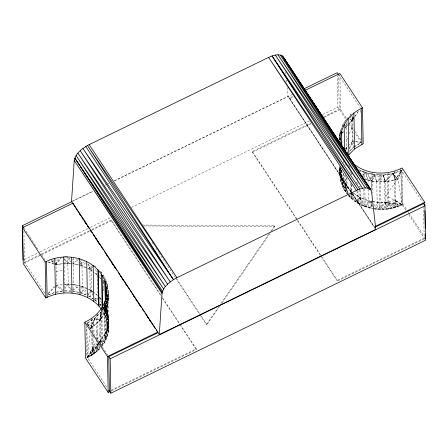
<?xml version="1.0" encoding="UTF-8"?>
<svg xmlns="http://www.w3.org/2000/svg" width="448" height="448" viewBox="0 0 448 448"><rect width="100%" height="100%" fill="white"/><g stroke="black" fill="none" stroke-linecap="round" stroke-linejoin="round"><path stroke-width="0.34" stroke-dasharray="2.24 1.68" d="M101.119 347.088C105.123 342.406 107.671 336.566 108.567 330.478C108.976 321.776 109.021 312.362 104.63 304.584M340.458 134.641L340.474 130.581L343.241 124.029M103.449 307.563L103.443 308.885C111.182 320.079 110.298 335.933 101.735 346.433L104.703 334.858L107.632 327.594L108.696 320.006L107.402 310.727L107.128 296.274M347.917 194.768L345.195 191.391L345.246 184.783L342.166 179.088L339.842 169.932L339.786 167.177M101.153 308.806L101.847 344.714C111.563 330.949 105.577 313.079 106.77 297.674M106.803 337.462L106.277 309.932L108.304 299.074L108.17 292.191L107.464 285.482L105.756 280.045L103.113 275.072M341.141 169.831L341.13 182.717L343.896 189.258L347.906 194.986L353.427 200.234L358.232 203.459L366.066 206.987L372.232 208.516M107.24 316.674L107.402 310.727L104.479 304.494M340.094 167.261L339.87 175.459L341.13 182.717L339.746 168.694L339.886 166.622M105.358 279.238L106.876 283.198L108.125 290.394L107.24 306.947L107.766 334.477M343.151 124.186L339.735 133.577L339.17 139.031L339.87 140.459L339.926 139.076M340.116 134.221L340.228 131.449M100.498 344.73L100.173 313.13C104.832 307.535 107.817 300.558 108.147 293.25M93.022 332.937L92.904 326.743L100.302 320.012L100.716 312.469M340.2 167.731L339.853 172.609L340.357 179.53L342.227 185.814L345.195 191.391L344.876 174.871M340.418 167.877L339.87 175.459L339.707 166.628M107.867 355.303L86.806 323.366L94.293 318.735L100.302 320.012L106.277 309.932L107.044 300.294M340.463 168.762L339.853 172.609L340.077 167.283M107.576 298.038L105.162 305.385L104.306 314.21L104.832 341.74M94.674 299.874L96.874 301.431L97.406 295.893M97.356 339.349L99.994 334.438L90.502 328.311L86.85 323.344L94.786 318.349L101.002 312.11L104.306 314.21L107.24 306.947L105.162 305.385L104.306 314.21L99.73 320.673L90.502 328.311L86.806 323.366L92.904 326.743L94.293 318.735L100.173 313.13M343.319 131.365L342.283 133.05L342.418 131.684M100.302 320.012L104.322 307.048L106.277 309.932L107.352 299.074L108.304 299.074L107.638 286.322M339.27 139.922L339.438 135.374L340.474 130.581M90.149 331.738L87.466 357.778L107.1 387.554M351.019 198.195L351.596 192.702M56.017 288.338L56.42 285.102L55.888 257.572M349.871 194.846L349.608 196.84C356.143 203.314 364.829 207.581 373.934 208.835M350.218 192.186L350.398 190.859L345.246 184.783L348.23 193.032M348.925 194.578C343.118 188.233 340.39 179.054 341.774 170.593M108.298 299.359L107.24 306.947L107.587 297.976L108.298 299.359L107.559 294.056M100.968 312.155L99.73 320.673L100.167 343.386M360.338 171.858L360.522 170.587L358.338 169.383L365.602 172.637L374.181 174.636L383.034 175.039L392.47 173.673L401.582 170.38L422.643 202.322M347.021 122.349L346.427 126.314L345.044 128.559M94.248 318.769L92.904 326.743L86.85 323.344M108.769 328.395L108.696 319.721L104.614 342.132L100.699 340.659L99.221 342.003M353.371 113.086L351.921 120.646L348.718 123.95M99.641 345.834L98.846 349.714L93.43 354.273L87.511 357.756L94.472 353.517L100.257 348.202M100.173 343.246L100.699 340.659L106.674 330.579L108.567 330.478L108.696 319.721L108.685 323.456M353.388 116.81L352.626 120.064L348.886 124.152M91.308 355.673L93.302 347.39L97.25 343.801M343.896 189.258L345.061 184.509L341.27 176.714L339.746 168.694M374.578 208.925C380.929 210.006 387.481 209.457 393.719 207.939L395.539 200.497L402.242 204.792L406.095 210.633M345.01 127.422L346.013 123.446M92.445 264.88L91.045 270.004L92.635 271.292L88.043 268.486M346.069 149.537L346.825 146.961L346.36 122.875M107.083 286.709L107.464 285.482M369.622 208.034L371.868 201.69L385.011 202.479L395.539 200.497L402.242 204.792L401.582 170.38L395.142 179.85L384.614 181.832L371.476 181.042L364.874 178.769M96.247 352.106L98.532 345.761M99.669 342.591L100.128 341.32L104.703 334.858L105.868 339.69L107.632 327.594L108.27 332.276L108.696 320.006L108.78 324.694L107.402 310.727L105.638 312.732L104.182 306.023M353.388 118.132L352.626 120.064L349.698 118.994M63.146 263.805L67.844 263.295L70.297 257.174M353.466 116.889L351.921 120.646L349.294 118.815M401.582 170.38L397.947 178.892L402.242 204.792L385.963 202.401L377.154 202.44L374.707 209.031C384.02 210.258 393.719 208.925 402.198 204.814L385.834 195.518L397.947 178.892L401.537 170.402L393.109 173.51C382.312 176.238 370.625 175.353 360.522 170.587M347.29 153.132L347.822 151.883M349.406 148.148L352.318 141.294L351.842 116.514M346.69 140.078L347.766 137.57M349.373 133.801L352.055 127.529M94.786 318.349L90.502 328.311L94.83 318.315L99.73 320.673L101.002 312.11L105.134 305.435M349.49 148.938L353.024 140.717L352.548 115.937M342.703 133.078L343.263 131.846M94.472 353.517L98.431 344.982M99.562 342.541L100.128 341.32L101.534 345.794M353.405 117.533L351.921 120.646L353.489 118.367M371.622 188.614L371.476 181.042L374.629 174.698M97.026 339.965L87.466 357.778L86.884 327.494M357.045 202.748L359.985 197.596L359.839 190.025M55.429 264.079L58.57 258.686M91.997 355.242L98.431 344.221M98.773 343.638L100.128 341.32L98.672 343.644M345.442 149.206L346.825 146.961L346.942 151.038M91.034 355.841L98.308 344.226M343.504 123.659L347.721 117.718M353.377 118.927L352.626 120.064L349.619 116.642M354.883 116.654L358.277 111.535M362.572 175.302L366.75 173.006L371.476 181.042L376.275 174.877L384.614 181.832L393.109 173.51L395.142 179.85L401.537 170.402M64.938 288.798L68.242 283.942L67.726 257.102M380.234 209.485L385.011 202.479L384.479 174.95M355.051 116.088L358.187 111.535M219.727 306.208L206.674 325.114L206.657 324.218L218.126 307.602M220.898 303.593L268.761 234.27M270.738 231.409L274.697 225.68L141.977 225.058M222.102 302.77L269.965 233.453M271.942 230.586L274.714 226.576L274.697 225.68M61.544 257.135L56.022 264.454L54.398 263.211M344.546 121.867L348.729 116.648M98.868 342.966L87.511 357.756L93.302 347.39L98.846 349.714L100.33 348.124M98.862 342.966L87.466 357.778L93.302 347.39L94.993 353.119M104.373 279.513L102.911 281.355L104.082 283.847M351.226 191.514L345.061 184.509L342.871 187.27L341.27 176.714M86.162 325.685L86.772 357.454C91.61 354.911 96.354 351.786 99.674 347.362M80.119 263.978L82.589 261.061M88.323 294.258L91.437 290.657L90.95 265.188M48.227 293.479L54.118 286.854M101.45 304.035L100.52 305.054L101.976 306.83M345.145 128.24L347.015 126.196M345.072 149.402L347.878 146.334M348.348 145.824L353.024 140.717L353.746 147.134L349.328 151.334M55.546 264.169L61.146 258.082M69.412 258.026L64.512 263.329L73.371 263.743L82.012 265.782L87.444 268.218M48.322 293.535L55.462 286.098M348.258 124.426L346.427 126.314L343.7 124.538M349.406 151.368L353.209 147.554L352.318 141.294L361.194 142.531L361.077 136.338M349.983 115.522L351.792 113.758M372.439 201.589L377.154 202.44L383.566 209.457L385.963 202.401L402.198 204.814L398.166 206.539L395.539 200.497L388.332 209.02L385.011 202.479L377.798 209.367L373.985 204.434M79.503 258.166L73.371 263.743L72.178 260.484M350.134 115.304L351.075 114.458M353.78 193.234L359.985 197.596L364.123 206.276L371.868 201.69L359.985 197.596L355.169 201.516L351.238 192.741M85.585 262.926L82.012 265.782L79.716 258.798M100.895 274.921L98.991 276.433L100.632 278.51M362.449 175.056L365.534 172.614L367.998 180.214L368.077 184.341M92.484 267.288L89.852 269.298L88.368 263.962M64.585 259.151L67.844 263.295L71.624 260.506M72.167 260.103L73.786 258.91M72.817 290.242L79.688 285.6M79.85 264.583L84.325 261.626M354.351 146.838L361.194 142.531L355.034 133.19M354.318 146.776L361.194 142.531L353.702 140.868M71.523 201.505L92.926 191.1M104.882 185.293L106.142 184.677M106.77 184.374L109.29 183.148M114.324 180.701L288.042 96.275L287.039 87.366M72.766 201.202L92.91 191.414M114.313 181.009L293.11 94.114M350.974 191.968L289.486 98.711L289.475 97.961L292.622 96.432M289.486 98.711L293.266 96.874M24.321 259.482L39.43 252.14M40.057 251.832L87.903 228.581M90.423 227.354L110.566 217.566M131.342 207.469L309.506 120.882M322.728 114.453L337.837 107.111L337.232 75.449M40.846 254.285L24.478 262.242L23.884 231.269M41.474 253.982L89.32 230.726M91.84 229.505L111.356 220.018L162.081 296.957M320.41 255.399L252.386 152.23L252.375 151.48L310.923 123.026M323.512 116.906L339.254 109.256L338.593 74.844L360.153 107.537M23.862 263.295L40.858 255.035M41.49 254.727L91.224 230.558M91.851 230.25L111.367 220.769L111.356 220.018M252.386 152.23L310.94 123.771M324.156 117.348L340.525 109.396L339.836 73.483M374.354 208.382C384.009 210.006 394.106 208.281 402.808 203.857L402.136 168.638M111.294 390.141L196.286 348.835L180.914 325.517M424.2 238.818L337.322 281.042L337.305 280.297L424.183 238.073L423.59 207.099M111.311 390.886L196.302 349.58L196.286 348.835M94.679 298.984L97.625 297.791M48.362 294.801L54.191 292.645M49.543 259.47L50.574 259.095M48.373 294.812L55.535 292.225M393.719 207.939L398.166 206.539M345.195 191.391L342.166 179.088L340.357 179.53L339.842 169.932M392.47 173.673L397.947 178.892C387.274 182.235 375.441 183.316 364.874 179.015M56.168 292.18L63.47 290.954L56.05 285.729M56.207 292.13L63.577 291.06M62.552 263.586L56.022 264.454L55.546 263.189M56.151 271.337L63.991 270.295M55.082 264.678L62.474 263.878M56.151 285.253L68.242 283.942L70.935 284.334M65.778 256.469L68.846 256.469M144.088 225.966L274.714 226.576M64.837 290.965L71.674 291.015M66.287 256.486L64.378 256.446L64.91 288.109M64.915 290.864L72.408 291.194M72.408 284.329L64.91 283.976L72.206 289.974M67.844 263.295L70.538 263.682M71.215 263.782L78.618 264.852M71.607 284.43L79.016 285.505M371.762 201.471L368.396 200.861L360.27 197.742L352.24 192.394M73.03 291.262L79.822 292.482M72.727 290.399L73.769 291.256L82.415 293.266L86.044 294.885M87.237 288.596L82.41 286.429L73.769 284.39L73.242 256.861M349.362 195.082L351.742 197.775C357.353 202.938 364.358 206.377 371.784 207.995L371.622 199.713M398.474 206.422L385.963 202.401L392.062 208.337M48.322 261.94L54.74 264.034M80.455 292.718L86.162 294.823M48.244 262.058L53.838 264.202M397.376 206.819L385.963 202.401L394.386 207.76M79.912 265.216L87.332 268.408M87.948 268.677L91.045 270.004L87.578 263.486M80.926 286.132L91.437 290.657L93.027 291.939L90.25 289.951L87.836 288.865M88.458 295.96L94.125 299.488M88.542 295.943L92.977 298.564M56.42 285.102L64.35 290.478M351.523 191.649L350.398 190.859L350.958 192.114M97.082 274.551L93.19 271.723L96.874 274.719M97.474 295.198L93.587 292.37L97.272 295.366M51.699 261.134L53.861 262.797M94.59 265.681L96.006 266.874M94.573 299.639L97.468 302.154M397.947 178.892L392.414 173.684L385.566 181.754L386.098 209.283M51.072 259.582L53.547 262.018M99.607 304.147L100.52 305.054L99.708 302.428M80.013 290.802L73.769 284.39L73.769 291.256M80.494 291.295L82.415 293.266L81.894 259.588M51.492 260.73L53.738 263.194M99.322 277.166L100.671 278.734M99.719 297.814L101.517 299.908M344.848 164.136L346.136 165.654M100.632 271.785L102.323 273.79M347.066 151.782L347.861 152.734M100.699 340.659L103.482 343.991M348.337 195.289L349.608 196.84L349.149 195.569M80.55 286.675L86.139 293.675M99.523 303.962L101.265 306.152M99.798 297.601L101.438 299.678M372.602 206.31L368.396 200.861L366.066 206.987L360.27 197.742L358.232 203.459L351.669 192.013M82.41 286.429L86.134 291.323M87.791 293.502L90.272 296.766L89.774 265.171M100.486 271.432L102.782 274.467M102.346 307.345L106.607 314.938L108.422 321.44L106.904 309.198L106.607 314.938L104.149 304.942M340.525 109.396L346.668 118.709M348.97 122.203L353.192 128.604M355.113 131.516L361.256 140.834M402.808 203.857L407.03 210.263M407.417 210.846L408.57 212.593M408.951 213.175L424.306 236.46M337.837 107.111L346.259 119.885M348.874 123.85L353.539 130.917M408.755 214.665L425.219 239.641M289.475 97.961L374.405 226.778L374.416 227.522L351.361 192.55M288.042 96.275L351.938 193.189M352.324 193.771L375.418 228.799M252.375 151.48L297.338 219.677M297.724 220.259L320.398 254.649M321.933 256.978L337.305 280.297M320.796 255.982L337.322 281.042M176.658 278.718L199.735 313.718M201.27 316.047L206.657 324.218M152.062 242.284L153.602 244.619M155.91 248.119L158.598 252.202M158.984 252.784L175.134 277.284M175.521 277.866L199.366 314.031M199.752 314.614L206.674 325.114M162.467 297.539L180.527 324.934M111.367 220.769L160.944 295.954M162.484 298.29L196.302 349.58M23.929 228.004L29.977 237.171M30.055 237.294L38.444 250.012M41.524 254.682L45.758 261.106M24.209 261.839L44.884 293.199M107.285 324.61L105.722 317.341L102.211 310.262L102.183 308.885M103.113 275.016L105.106 278.589M90.25 289.951L93.038 294.784M94.78 297.802L96.874 301.431M103.034 280.33L103.096 281.63L104.233 283.937M68.242 283.942L71.103 289.839M52.836 259.762L53.682 261.604M368.127 173.404L371.476 181.042M76.782 259.224L78.456 263.043M339.438 135.374L339.842 136.438M383.096 175.034L385.566 181.754L383.034 175.039L376.762 181.793L377.289 209.322M349.25 165.777L350.146 168.258M374.248 174.647L376.762 181.793L374.181 174.636L367.998 180.214L365.602 172.637M99.389 297.08L101.416 302.982M102.99 307.574L103.443 308.885L103.415 307.507M393.165 173.494L395.142 179.85M104.989 305.749L106.277 309.932M91.437 290.657L92.865 295.266M95.659 269.483L96.902 273.918M345.061 184.509L347.553 193.676M359.985 197.596L361.939 205.352M348.751 164.786L349.065 166.141M351.803 192.646L353.427 200.234M107.52 294.47L108.304 299.074M106.674 330.579L107.492 335.434M383.544 175.011L384.614 181.832M385.011 202.479L385.98 209.294M285.348 72.296L285.505 73.662M286.194 79.834L286.502 82.572M105.812 280.7L105.93 282.005M107.402 310.727L108.035 319.497M108.125 290.394L108.83 326.889M339.17 139.031L339.192 140.095M106.859 283.136L106.887 284.525L106.876 283.198M400.859 168.56L401.548 204.467M394.951 171.612L395.674 207.379M394.414 171.086L395.102 206.998M388.304 172.502L388.993 208.41M387.162 173.359L387.839 208.583M380.408 174.479L381.074 209.009M379.198 174.451L379.865 208.981M372.288 172.323L372.686 193.043M371.924 204.445L372.002 208.572M371.106 172.777L371.414 188.658M368.166 189.162L368.525 207.743M364.532 171.539L364.666 178.45M364.862 188.804L365.198 206.069M363.429 171.108L363.535 176.63M363.77 189.062L364.09 205.638M360.573 110.186L360.64 113.624M360.046 186.038L360.074 187.415M360.125 190.17L360.405 204.624M359.761 185.892L359.789 187.27M357.717 177.806L357.739 179.189M357.806 182.638L357.846 184.71M357.969 190.926L358.193 202.664M356.854 182.039L356.877 183.422M357.022 191.016L357.235 202.065M351.31 173.426L351.305 174.989M351.49 184.654L351.624 191.559M351.635 192.254L351.742 197.775M351.07 172.732L351.098 174.115M351.294 184.47L351.456 192.758M351.467 193.452L351.546 197.59M350.028 171.584L350.05 172.962M350.252 183.288L350.42 192.237M350.437 192.92L350.526 197.742M346.898 178.063L347.178 192.567M346.198 177.044L346.478 191.548M345.061 175.146L345.374 191.666M343.745 173.264L344.008 187.079M343.263 160.944L343.302 163.016M343.498 173.37L343.75 186.497M342.255 131.673L342.283 133.05M342.003 170.828L342.294 185.97M341.746 170.47L341.947 180.83M341.214 169.915L341.298 174.054M339.735 133.577L339.87 140.459M106.691 298.043L107.178 323.596M106.59 298.021L107.218 330.478M106.434 297.679L107.083 331.514M105.459 303.531L105.722 317.341M105.375 303.296L105.638 317.106M104.978 304.209L105.616 337.355M104.591 304.522L105.241 338.358M103.096 281.63L103.264 290.578M103.583 307.098L103.622 309.159M103.046 288.238L103.085 290.298M102.816 308.543L102.872 311.304M101.763 308.594L102.441 343.812M97.093 275.24L97.434 293.138M97.25 313.566L97.754 339.808M97.832 343.952L97.938 349.479M96.482 314.328L96.947 338.498M97.026 342.642L97.171 350.235M93.089 336.381L93.43 354.273M91.924 318.097L92.176 331.218M92.243 334.673L92.613 354.01M91.493 318.399L91.717 330.142M91.795 334.281L92.182 354.312M339.237 137.441L339.282 140.23M342.166 179.088L342.227 185.814"/><path stroke-width="0.67" d="M106.551 295.949L106.49 287.689L104.95 281.198C96.404 258.283 65.643 250.992 45.192 262.041L45.881 297.954C63.941 288.579 89.158 292.253 101.41 309.232M159.286 334.611L162.002 293.552C163.481 286.026 170.632 281.159 176.932 277.71L356.322 190.523C360.718 188.608 366.94 186.032 370.933 189.913L371.571 191.699L375.799 229.382L159.286 334.611L156.206 329.941M106.529 294.566C105.14 306.942 95.945 317.223 84.823 322.157L85.512 358.064L108.164 392.414L110.051 391.502M340.631 139.53C340.267 125.574 350.162 113.383 362.488 107.834L339.836 73.483L304.584 90.619M356.322 190.523L268.559 57.417L357.997 189.767L272.082 55.95L362.611 188.283L275.29 55.087L365.344 187.919L277.978 54.796L367.718 188.059L280.28 55.014L369.578 188.698L282.05 55.731L370.933 189.913L283.209 56.862C279.3 52.83 272.91 55.597 268.559 57.417L89.169 144.603C82.762 148.014 75.835 152.936 74.245 160.44L71.523 201.505L86.923 224.857M348.118 155.54L354.603 148.893L363.177 143.746L362.488 107.834M23.061 260.098L22.4 225.68L72.134 201.51M303.811 88.911L337.176 72.694L338.324 74.441M45.881 297.954L23.229 263.603L22.54 227.69L72.906 203.213L157.836 332.03L157.853 332.774L108.746 356.642L109.407 391.059M108.164 392.414L107.475 356.507L157.836 332.03M375.032 226.47L424.771 202.3L402.119 167.95C386.831 175.851 366.66 174.759 353.248 163.582M375.049 227.22L423.522 203.655M424.939 205.806L425.6 240.218L110.824 393.204L110.163 358.792L424.939 205.806L423.41 203.482M89.169 144.603L176.932 277.71L87.494 145.471L173.415 279.67L82.908 148.462L170.234 281.904L80.214 150.73L167.586 284.211L77.89 153.154L165.334 286.642L76.087 155.574L163.626 289.05L74.799 158.077L162.165 292.471L74.245 160.44L162.002 293.552M283.209 56.862L370.933 189.913M284.581 59.758L285.348 60.928M287.274 63.846L288.047 65.01M300.362 83.692L301.515 85.445M311.522 100.626L312.682 102.374M314.222 104.709L315.375 106.462M325.382 121.643L326.15 122.808M338.47 141.49L340.01 143.825M352.33 162.506L353.483 164.259M366.184 183.523L367.338 185.276L366.218 183.54M272.082 55.95L359.716 189.106M85.781 146.479L173.415 279.67M74.799 158.077L162.529 291.278M87.69 226.022L89.617 228.945M90.39 230.11L92.31 233.027M93.083 234.198L103.477 249.962M104.244 251.126L116.945 270.39M118.104 272.143L119.638 274.478M120.411 275.649L141.579 307.759M142.352 308.924L144.278 311.842M145.046 313.012L155.439 328.776M79.453 213.87L80.22 215.034M82.146 217.952L83.294 219.699M84.834 222.029L85.988 223.782M87.522 226.111L88.676 227.858M90.216 230.194L91.37 231.941M93.29 234.853L94.058 236.018M95.211 237.77L96.746 240.1M97.899 241.847L99.439 244.182M106.355 254.671L107.509 256.418M109.043 258.754L110.197 260.501M111.737 262.83L112.89 264.583M114.425 266.913L115.578 268.66M120.193 275.654L120.96 276.819M122.114 278.572L123.648 280.902M125.569 283.814L126.342 284.984M133.258 295.473L134.411 297.22M135.946 299.555L137.099 301.302M138.639 303.632L139.787 305.379M147.09 316.456L147.862 317.621M149.783 320.538L150.55 321.703M22.4 225.68L23.548 227.422M108.629 356.468L110.163 358.792M22.54 227.69L45.192 262.041M84.823 322.157L107.475 356.507M108.909 390.298L110.824 393.204M283.612 57.686L320.326 113.624M321.474 115.371L323.002 117.701M324.15 119.448L328.356 125.86M329.123 127.025L330.652 129.354M331.8 131.102L333.329 133.431M334.477 135.178L336.006 137.514M337.154 139.261L338.682 141.59M339.45 142.755L341.359 145.667M342.126 146.832L344.036 149.75M345.565 152.079L346.332 153.244M353.214 163.733L354.362 165.48M355.891 167.81L357.039 169.557M358.568 171.886L359.716 173.634M340.603 138.146L341.258 144.917M424.771 202.3L424.833 205.75M424.928 210.582L425.27 228.542M425.376 234.063L425.46 238.207M361.228 108.444L361.917 144.357M353.914 112.986L354.603 148.893M348.158 118.535L348.846 154.442M344.137 124.544L344.624 150.097M341.561 131.214L341.852 146.406M340.698 142.979L340.726 144.362M106.596 288.697L106.73 295.602M106.49 287.689L106.652 295.971M105.034 281.434L105.42 301.459M104.95 281.198L105.336 301.224M104.927 301.448L104.955 302.826M104.546 302.45L104.574 303.828M102.183 275.391L102.788 307.16M101.522 274.355L102.172 308.19M98.33 270.234L99.019 306.146M97.877 269.746L98.571 305.654M93.15 265.502L93.839 301.409M86.722 261.537L87.41 297.444M79.313 258.67L80.002 294.582M72.906 203.213L72.923 203.963M71.322 257.135L72.01 293.048M63.252 257.001L63.941 292.914M54.746 258.384L55.434 294.291M46.452 261.43L47.141 297.343M370.031 189.364L368.878 187.611L370.042 189.37"/></g></svg>
